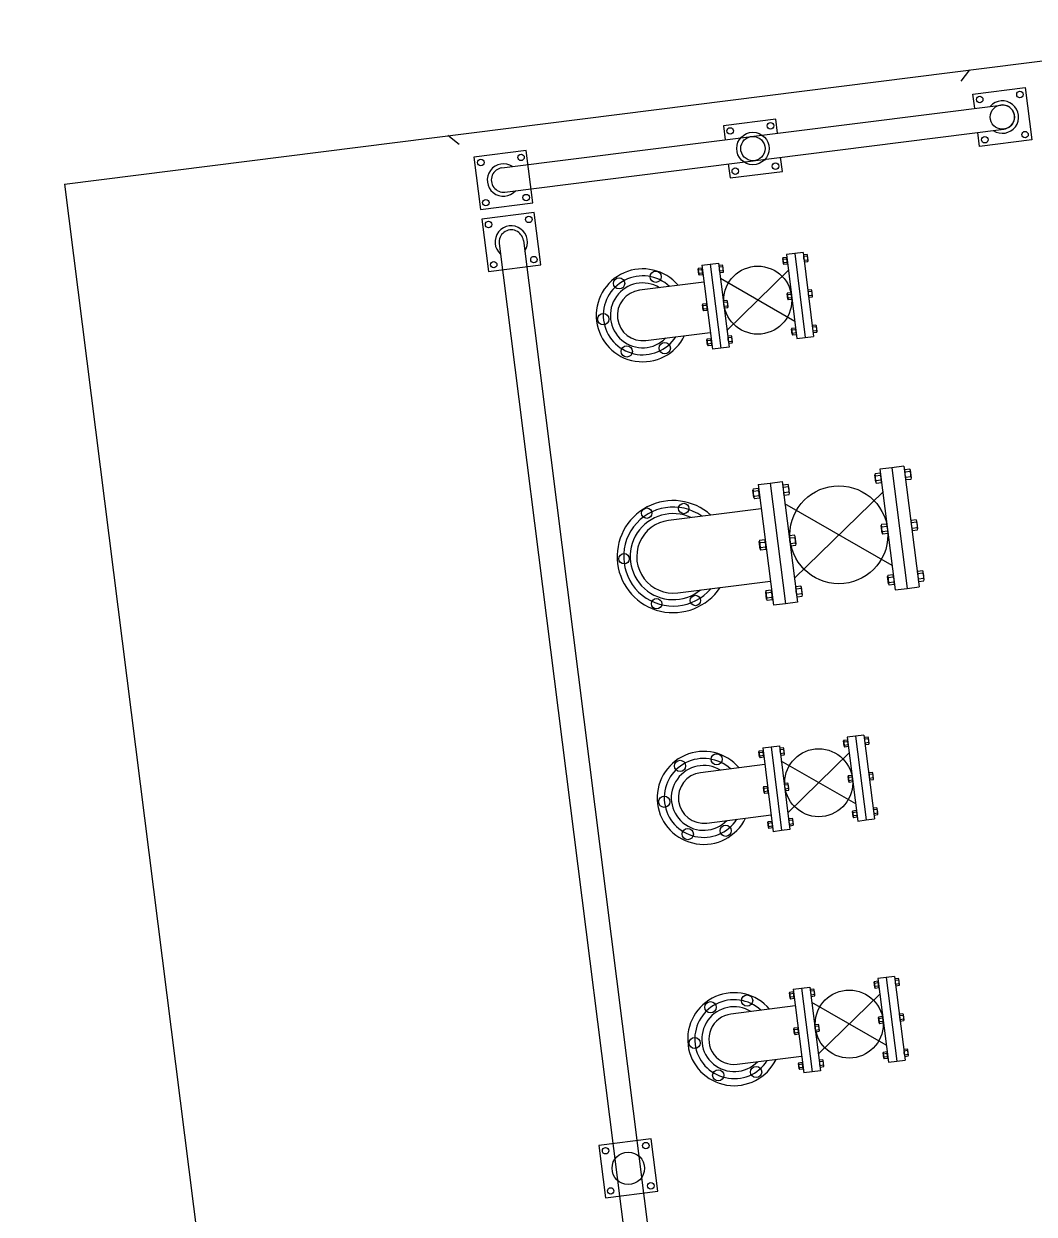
# Model space of a CAD drawing. Header units: inches. Extents: x 2621776591 to 2623670951, y 363331607 to 364354604.
# Drawn here: x 2622184631 to 2622187123, y 363914129 to 363917066 of the extents above; entities that cross this region are included whole.
import ezdxf

# ---------------------------------------------------------------- set-up
doc = ezdxf.new("R2010")
doc.units = ezdxf.units.IN
doc.header["$MEASUREMENT"] = 0
doc.linetypes.add('BORDERX2', pattern=[3.5, 1, -0.5, 1, -0.5, 0, -0.5])
doc.layers.add('CRANE', color=7, linetype='Continuous', true_color=0x7f3f7f)
doc.layers.add('ISLAND', color=7, linetype='Continuous')

# ---------------------------------------------------------------- blocks, each defined once
blk = doc.blocks.new('SERVICE ISLAND PLINTH')
at = {"layer": 'ISLAND'}
for p, q in [((0, 0), (0, 2.750999999698251)), ((0.06076410756213591, 2.380000148899853), (0.1907641075667925, 2.380000148899853)), ((0.06076410756213591, 2.250000149011612), (0.06076410756213591, 2.380000148899853)), ((0.1907641075667925, 2.380000148899853), (0.1907641075667925, 2.250000149011612)), ((0.09576410753652453, 1.075000149197876), (0.09576410753652453, 2.315000148955733)), ((0.1557641075341962, 1.075000149197876), (0.1557641075341962, 2.315000258851796)), ((0.0249999999650754, 2.224999999627471), (0, 2.25)), ((0.09576410753652453, 2.250000149011612), (0.06076410756213591, 2.250000149011612)), ((0.1907641075667925, 2.250000149011612), (0.1557641075341962, 2.250000149011612)), ((0.9586953186662868, 1.979932143818587), (0.9586953186662868, 1.967221650760621)), ((0.9804548405227251, 1.980942747555673), (0.9616664231289178, 1.980942747555673)), ((0.983497801295016, 1.967221650760621), (0.983497801295016, 1.979932143818587)), ((1.085256605409086, 1.979974790476263), (1.085256605409086, 1.967264297418296)), ((1.107016127265524, 1.98098539467901), (1.088227709871717, 1.98098539467901)), ((1.110059088037815, 1.967264297418296), (1.110059088037815, 1.979974790476263)), ((1.211639827408362, 1.979932143818587), (1.211639827408362, 1.967221650760621)), ((1.233399349264801, 1.980942747555673), (1.214610931870993, 1.980942747555673)), ((1.236442310037091, 1.967221650760621), (1.236442310037091, 1.979932143818587)), ((0.9500000000116415, 1.966499185655266), (1.25, 1.966499185655266)), ((0.9500000000116415, 1.966499185655266), (0.9500000000116415, 1.936674935743213)), ((1.25, 1.936674935743213), (1.25, 1.966499185655266)), ((0.9500000000116415, 1.936674935743213), (1.25, 1.936674935743213)), ((0.9500000000116415, 1.936674935743213), (0.9500000000116415, 1.906850686296821)), ((1.25, 1.906850686296821), (1.25, 1.936674935743213)), ((0.9500000000116415, 1.906850686296821), (1.25, 1.906850686296821)), ((0.9586953186662868, 1.8934177281335), (0.9586953186662868, 1.906128221191466)), ((0.9804548405227251, 1.892407123930752), (0.9616664231289178, 1.892407123930752)), ((0.983497801295016, 1.906128221191466), (0.983497801295016, 1.8934177281335)), ((1.085256605409086, 1.893375081010163), (1.085256605409086, 1.90608557453379)), ((1.107016127265524, 1.892364477273077), (1.088227709871717, 1.892364477273077)), ((1.110059088037815, 1.90608557453379), (1.110059088037815, 1.893375081010163)), ((1.211639827408362, 1.8934177281335), (1.211639827408362, 1.906128221191466)), ((1.233399349264801, 1.892407123930752), (1.214610931870993, 1.892407123930752)), ((1.236442310037091, 1.906128221191466), (1.236442310037091, 1.8934177281335)), ((0.4018717490835115, 1.79477362241596), (0.4018717490835115, 1.785946891177446)), ((0.4169825281132944, 1.79547543078661), (0.4039350160746835, 1.79547543078661)), ((0.4190956953098066, 1.785946891177446), (0.4190956953098066, 1.79477362241596)), ((0.4897615315276198, 1.794803238008171), (0.4897615315276198, 1.785976506769657)), ((0.5048723106156103, 1.795505046378821), (0.4918247985187918, 1.795505046378821)), ((0.5069854778121226, 1.785976506769657), (0.5069854778121226, 1.794803238008171)), ((0.5775276579079218, 1.79477362241596), (0.5775276579079218, 1.785946891177446)), ((0.5926384369959123, 1.79547543078661), (0.5795909248990938, 1.79547543078661)), ((0.5947516041924246, 1.785946891177446), (0.5947516041924246, 1.79477362241596)), ((1.601871749036945, 1.79477362241596), (1.601871749036945, 1.785946891177446)), ((1.616982528124936, 1.79547543078661), (1.603935016086325, 1.79547543078661)), ((1.619095695321448, 1.785946891177446), (1.619095695321448, 1.79477362241596)), ((1.689761531539261, 1.794803238008171), (1.689761531539261, 1.785976506769657)), ((1.704872310569044, 1.795505046378821), (1.691824798530433, 1.795505046378821)), ((1.706985477765556, 1.785976506769657), (1.706985477765556, 1.794803238008171)), ((1.777527657919563, 1.79477362241596), (1.777527657919563, 1.785946891177446)), ((1.792638436949346, 1.79547543078661), (1.779590924910735, 1.79547543078661)), ((1.794751604145858, 1.785946891177446), (1.794751604145858, 1.79477362241596)), ((2.20187174907187, 1.79477362241596), (2.20187174907187, 1.785946891177446)), ((2.216982528101653, 1.79547543078661), (2.203935016063042, 1.79547543078661)), ((2.219095695298165, 1.785946891177446), (2.219095695298165, 1.79477362241596)), ((2.289761531515978, 1.794803238008171), (2.289761531515978, 1.785976506769657)), ((2.304872310603969, 1.795505046378821), (2.29182479850715, 1.795505046378821)), ((2.306985477800481, 1.785976506769657), (2.306985477800481, 1.794803238008171)), ((2.37752765789628, 1.79477362241596), (2.37752765789628, 1.785946891177446)), ((2.392638436984271, 1.79547543078661), (2.37959092494566, 1.79547543078661)), ((2.394751604180783, 1.785946891177446), (2.394751604180783, 1.79477362241596)), ((0.3958333333139308, 1.785445179324597), (0.6041666666278616, 1.785445179324597)), ((0.3958333333139308, 1.785445179324597), (0.3958333333139308, 1.764733894728124)), ((0.3958333333139308, 1.764733894728124), (0.6041666666278616, 1.764733894728124)), ((0.3958333333139308, 1.764733894728124), (0.3958333333139308, 1.744022610131651)), ((0.6041666666278616, 1.764733894728124), (0.6041666666278616, 1.785445179324597)), ((0.6041666666278616, 1.744022610131651), (0.6041666666278616, 1.764733894728124)), ((1.595833333325572, 1.785445179324597), (1.804166666639503, 1.785445179324597)), ((1.595833333325572, 1.785445179324597), (1.595833333325572, 1.764733894728124)), ((1.595833333325572, 1.764733894728124), (1.804166666639503, 1.764733894728124)), ((1.595833333325572, 1.764733894728124), (1.595833333325572, 1.744022610131651)), ((1.804166666639503, 1.764733894728124), (1.804166666639503, 1.785445179324597)), ((1.804166666639503, 1.744022610131651), (1.804166666639503, 1.764733894728124)), ((2.195833333302289, 1.785445179324597), (2.404166666674428, 1.785445179324597)), ((2.195833333302289, 1.785445179324597), (2.195833333302289, 1.764733894728124)), ((2.195833333302289, 1.764733894728124), (2.404166666674428, 1.764733894728124)), ((2.195833333302289, 1.764733894728124), (2.195833333302289, 1.744022610131651)), ((2.404166666674428, 1.764733894728124), (2.404166666674428, 1.785445179324597)), ((2.404166666674428, 1.744022610131651), (2.404166666674428, 1.764733894728124)), ((0.09576410753652453, 1.760000176727772), (0.06076410756213591, 1.760000176727772)), ((0.06076410756213591, 1.760000176727772), (0.06076410756213591, 1.630000176373869)), ((0.1907641075667925, 1.760000176727772), (0.1557641075341962, 1.760000176727772)), ((0.1907641075667925, 1.630000176373869), (0.1907641075667925, 1.760000176727772)), ((0.3958333333139308, 1.744022610131651), (0.6041666666278616, 1.744022610131651)), ((0.4018717490835115, 1.734694167040288), (0.4018717490835115, 1.743520898278803)), ((0.4169825281132944, 1.733992358669639), (0.4039350160746835, 1.733992358669639)), ((0.4190956953098066, 1.743520898278803), (0.4190956953098066, 1.734694167040288)), ((0.4897615315276198, 1.734664550982416), (0.4897615315276198, 1.743491282686591)), ((0.5048723106156103, 1.733962742611766), (0.4918247985187918, 1.733962742611766)), ((0.5069854778121226, 1.743491282686591), (0.5069854778121226, 1.734664550982416)), ((0.5775276579079218, 1.734694167040288), (0.5775276579079218, 1.743520898278803)), ((0.5926384369959123, 1.733992358669639), (0.5795909248990938, 1.733992358669639)), ((0.5947516041924246, 1.743520898278803), (0.5947516041924246, 1.734694167040288)), ((1.595833333325572, 1.744022610131651), (1.804166666639503, 1.744022610131651)), ((1.601871749036945, 1.734694167040288), (1.601871749036945, 1.743520898278803)), ((1.616982528124936, 1.733992358669639), (1.603935016086325, 1.733992358669639)), ((1.619095695321448, 1.743520898278803), (1.619095695321448, 1.734694167040288)), ((1.689761531539261, 1.734664550982416), (1.689761531539261, 1.743491282686591)), ((1.704872310569044, 1.733962742611766), (1.691824798530433, 1.733962742611766)), ((1.706985477765556, 1.743491282686591), (1.706985477765556, 1.734664550982416)), ((1.777527657919563, 1.734694167040288), (1.777527657919563, 1.743520898278803)), ((1.792638436949346, 1.733992358669639), (1.779590924910735, 1.733992358669639)), ((1.794751604145858, 1.743520898278803), (1.794751604145858, 1.734694167040288)), ((2.195833333302289, 1.744022610131651), (2.404166666674428, 1.744022610131651)), ((2.20187174907187, 1.734694167040288), (2.20187174907187, 1.743520898278803)), ((2.216982528101653, 1.733992358669639), (2.203935016063042, 1.733992358669639)), ((2.219095695298165, 1.743520898278803), (2.219095695298165, 1.734694167040288)), ((2.289761531515978, 1.734664550982416), (2.289761531515978, 1.743491282686591)), ((2.304872310603969, 1.733962742611766), (2.29182479850715, 1.733962742611766)), ((2.306985477800481, 1.743491282686591), (2.306985477800481, 1.734664550982416)), ((2.37752765789628, 1.734694167040288), (2.37752765789628, 1.743520898278803)), ((2.392638436984271, 1.733992358669639), (2.37959092494566, 1.733992358669639)), ((2.394751604180783, 1.743520898278803), (2.394751604180783, 1.734694167040288)), ((0.9586953186662868, 1.677216008771211), (0.9586953186662868, 1.664505515713245)), ((0.9804548405227251, 1.678226612973958), (0.9616664231289178, 1.678226612973958)), ((0.983497801295016, 1.664505515713245), (0.983497801295016, 1.677216008771211)), ((1.085256605409086, 1.677258655428886), (1.085256605409086, 1.66454816237092)), ((1.107016127265524, 1.678269259631634), (1.088227709871717, 1.678269259631634)), ((1.110059088037815, 1.66454816237092), (1.110059088037815, 1.677258655428886)), ((1.211639827408362, 1.677216008771211), (1.211639827408362, 1.664505515713245)), ((1.233399349264801, 1.678226612973958), (1.214610931870993, 1.678226612973958)), ((1.236442310037091, 1.664505515713245), (1.236442310037091, 1.677216008771211)), ((0.9500000000116415, 1.66378305060789), (1.25, 1.66378305060789)), ((0.9500000000116415, 1.633958801161498), (0.9500000000116415, 1.66378305060789)), ((1.25, 1.66378305060789), (1.25, 1.633958801161498)), ((0.06076410756213591, 1.630000176373869), (0.09576410753652453, 1.630000176373869)), ((0.1557641075341962, 1.630000176373869), (0.1907641075667925, 1.630000176373869)), ((0.9500000000116415, 1.633958801161498), (1.25, 1.633958801161498)), ((0.9500000000116415, 1.604134551249444), (0.9500000000116415, 1.633958801161498)), ((1.25, 1.633958801161498), (1.25, 1.604134551249444)), ((0.9500000000116415, 1.604134551249444), (1.25, 1.604134551249444)), ((0.9586953186662868, 1.590329608879983), (0.9586953186662868, 1.60304010193795)), ((0.9804548405227251, 1.589319004677236), (0.9616664231289178, 1.589319004677236)), ((0.983497801295016, 1.60304010193795), (0.983497801295016, 1.590329608879983)), ((1.08664970099926, 1.590329608879983), (1.08664970099926, 1.60304010193795)), ((1.108409222855698, 1.589319004677236), (1.089620805461891, 1.589319004677236)), ((1.111452183569781, 1.60304010193795), (1.111452183569781, 1.590329608879983)), ((1.211639827408362, 1.590329608879983), (1.211639827408362, 1.60304010193795)), ((1.233399349264801, 1.589319004677236), (1.214610931870993, 1.589319004677236)), ((1.236442310037091, 1.60304010193795), (1.236442310037091, 1.590329608879983)), ((0.3958333333139308, 1.575225641019642), (0.6041666666278616, 1.575225641019642)), ((0.3958333333139308, 1.554514356423169), (0.3958333333139308, 1.575225641019642)), ((0.4018717490835115, 1.584554084111005), (0.4018717490835115, 1.575727352872491)), ((0.4169825281132944, 1.585255892481655), (0.4039350160746835, 1.585255892481655)), ((0.4190956953098066, 1.575727352872491), (0.4190956953098066, 1.584554084111005)), ((0.4897615315276198, 1.584583700168878), (0.4897615315276198, 1.575756968464702)), ((0.5048723106156103, 1.585285508539528), (0.4918247985187918, 1.585285508539528)), ((0.5069854778121226, 1.575756968464702), (0.5069854778121226, 1.584583700168878)), ((0.5775276579079218, 1.584554084111005), (0.5775276579079218, 1.575727352872491)), ((0.5926384369959123, 1.585255892481655), (0.5795909248990938, 1.585255892481655)), ((0.5947516041924246, 1.575727352872491), (0.5947516041924246, 1.584554084111005)), ((0.6041666666278616, 1.575225641019642), (0.6041666666278616, 1.554514356423169)), ((1.595833333325572, 1.575225641019642), (1.804166666639503, 1.575225641019642)), ((1.595833333325572, 1.554514356423169), (1.595833333325572, 1.575225641019642)), ((1.601871749036945, 1.584554084111005), (1.601871749036945, 1.575727352872491)), ((1.616982528124936, 1.585255892481655), (1.603935016086325, 1.585255892481655)), ((1.619095695321448, 1.575727352872491), (1.619095695321448, 1.584554084111005)), ((1.689761531539261, 1.584583700168878), (1.689761531539261, 1.575756968464702)), ((1.704872310569044, 1.585285508539528), (1.691824798530433, 1.585285508539528)), ((1.706985477765556, 1.575756968464702), (1.706985477765556, 1.584583700168878)), ((1.777527657919563, 1.584554084111005), (1.777527657919563, 1.575727352872491)), ((1.792638436949346, 1.585255892481655), (1.779590924910735, 1.585255892481655)), ((1.794751604145858, 1.575727352872491), (1.794751604145858, 1.584554084111005)), ((1.804166666639503, 1.575225641019642), (1.804166666639503, 1.554514356423169)), ((2.195833333302289, 1.575225641019642), (2.404166666674428, 1.575225641019642)), ((2.195833333302289, 1.554514356423169), (2.195833333302289, 1.575225641019642)), ((2.20187174907187, 1.584554084111005), (2.20187174907187, 1.575727352872491)), ((2.216982528101653, 1.585255892481655), (2.203935016063042, 1.585255892481655)), ((2.219095695298165, 1.575727352872491), (2.219095695298165, 1.584554084111005)), ((2.289761531515978, 1.584583700168878), (2.289761531515978, 1.575756968464702)), ((2.304872310603969, 1.585285508539528), (2.29182479850715, 1.585285508539528)), ((2.306985477800481, 1.575756968464702), (2.306985477800481, 1.584583700168878)), ((2.37752765789628, 1.584554084111005), (2.37752765789628, 1.575727352872491)), ((2.392638436984271, 1.585255892481655), (2.37959092494566, 1.585255892481655)), ((2.394751604180783, 1.575727352872491), (2.394751604180783, 1.584554084111005)), ((2.404166666674428, 1.575225641019642), (2.404166666674428, 1.554514356423169)), ((0.3958333333139308, 1.554514356423169), (0.6041666666278616, 1.554514356423169)), ((0.3958333333139308, 1.533803071826696), (0.3958333333139308, 1.554514356423169)), ((0.3958333333139308, 1.533803071826696), (0.6041666666278616, 1.533803071826696)), ((0.4018717490835115, 1.524216306395829), (0.4018717490835115, 1.533043037634343)), ((0.4190956953098066, 1.533043037634343), (0.4190956953098066, 1.524216306395829)), ((0.4907289590337314, 1.524216306395829), (0.4907289590337314, 1.533043037634343)), ((0.5079529052600265, 1.533043037634343), (0.5079529052600265, 1.524216306395829)), ((0.5775276579079218, 1.524216306395829), (0.5775276579079218, 1.533043037634343)), ((0.5947516041924246, 1.533043037634343), (0.5947516041924246, 1.524216306395829)), ((0.6041666666278616, 1.554514356423169), (0.6041666666278616, 1.533803071826696)), ((1.595833333325572, 1.554514356423169), (1.804166666639503, 1.554514356423169)), ((1.595833333325572, 1.533803071826696), (1.595833333325572, 1.554514356423169)), ((1.595833333325572, 1.533803071826696), (1.804166666639503, 1.533803071826696)), ((1.601871749036945, 1.524216306395829), (1.601871749036945, 1.533043037634343)), ((1.619095695321448, 1.533043037634343), (1.619095695321448, 1.524216306395829)), ((1.690728958987165, 1.524216306395829), (1.690728958987165, 1.533043037634343)), ((1.707952905271668, 1.533043037634343), (1.707952905271668, 1.524216306395829)), ((1.777527657919563, 1.524216306395829), (1.777527657919563, 1.533043037634343)), ((1.794751604145858, 1.533043037634343), (1.794751604145858, 1.524216306395829)), ((1.804166666639503, 1.554514356423169), (1.804166666639503, 1.533803071826696)), ((2.195833333302289, 1.554514356423169), (2.404166666674428, 1.554514356423169)), ((2.195833333302289, 1.533803071826696), (2.195833333302289, 1.554514356423169)), ((2.195833333302289, 1.533803071826696), (2.404166666674428, 1.533803071826696)), ((2.20187174907187, 1.524216306395829), (2.20187174907187, 1.533043037634343)), ((2.219095695298165, 1.533043037634343), (2.219095695298165, 1.524216306395829)), ((2.29072895902209, 1.524216306395829), (2.29072895902209, 1.533043037634343)), ((2.307952905248385, 1.533043037634343), (2.307952905248385, 1.524216306395829)), ((2.37752765789628, 1.524216306395829), (2.37752765789628, 1.533043037634343)), ((2.394751604180783, 1.533043037634343), (2.394751604180783, 1.524216306395829)), ((2.404166666674428, 1.554514356423169), (2.404166666674428, 1.533803071826696)), ((0.4169825281132944, 1.523514498025179), (0.4039350160746835, 1.523514498025179)), ((0.5058397380635142, 1.523514498025179), (0.4927922260249034, 1.523514498025179)), ((0.5926384369959123, 1.523514498025179), (0.5795909248990938, 1.523514498025179)), ((1.616982528124936, 1.523514498025179), (1.603935016086325, 1.523514498025179)), ((1.705839738075156, 1.523514498025179), (1.692792226036545, 1.523514498025179)), ((1.792638436949346, 1.523514498025179), (1.779590924910735, 1.523514498025179)), ((2.216982528101653, 1.523514498025179), (2.203935016063042, 1.523514498025179)), ((2.305839738051873, 1.523514498025179), (2.292792226013262, 1.523514498025179)), ((2.392638436984271, 1.523514498025179), (2.37959092494566, 1.523514498025179)), ((0.1907641075667925, 1.140000149141997), (0.06076410756213591, 1.140000149141997)), ((0.06076410756213591, 1.140000149141997), (0.06076410756213591, 1.010000149253756)), ((0.1907641075667925, 1.010000149253756), (0.1907641075667925, 1.140000149141997)), ((0.2149826913373545, 1.140000149141997), (0.2149826913373545, 1.010000149253756)), ((0.3449826913420111, 1.140000149141997), (0.2149826913373545, 1.140000149141997)), ((0.3449826913420111, 1.010000149253756), (0.3449826913420111, 1.140000149141997)), ((2.518315982073545, 1.140000149141997), (2.518315982073545, 1.010000149253756)), ((2.648315982078202, 1.140000149141997), (2.518315982073545, 1.140000149141997)), ((2.648315982078202, 1.010000149253756), (2.648315982078202, 1.140000149141997)), ((0.2799826913396828, 1.105000148992985), (3.719982691342011, 1.105000148992985)), ((0.2799826913396828, 1.045000148937106), (3.719982801238075, 1.045000148937106)), ((0.06076410756213591, 1.010000149253756), (0.1907641075667925, 1.010000149253756)), ((0.2149826913373545, 1.010000149253756), (0.3449826913420111, 1.010000149253756)), ((2.518315982073545, 1.010000149253756), (2.648315982078202, 1.010000149253756)), ((0.02499984140740708, 0.9777050246484578), (-1.586158759891987e-07, 0.95270502474159)), ((0, 0), (5.149999999965075, 0))]:
    blk.add_line(p, q, dxfattribs=at)
for points in [[(0.9646375276497565, 1.979932143818587), (0.9646375276497565, 1.967221650760621)], [(0.9774118797504343, 1.967221650760621), (0.9774118797504343, 1.979932143818587)], [(1.091198814392556, 1.979974790476263), (1.091198814392556, 1.967264297418296)], [(1.103973166493233, 1.967264297418296), (1.103973166493233, 1.979974790476263)], [(1.217582036391832, 1.979932143818587), (1.217582036391832, 1.967221650760621)], [(1.23035638849251, 1.967221650760621), (1.23035638849251, 1.979932143818587)], [(0.9646375276497565, 1.8934177281335), (0.9646375276497565, 1.906128221191466)], [(0.9774118797504343, 1.906128221191466), (0.9774118797504343, 1.8934177281335)], [(1.190325114061125, 1.663644765503705), (1.00525662873406, 1.908176890574396)], [(1.18898404185893, 1.906833293382078), (1.00525662873406, 1.663644765503705)], [(1.091198814392556, 1.893375081010163), (1.091198814392556, 1.90608557453379)], [(1.103973166493233, 1.90608557453379), (1.103973166493233, 1.893375081010163)], [(1.217582036391832, 1.8934177281335), (1.217582036391832, 1.906128221191466)], [(1.23035638849251, 1.906128221191466), (1.23035638849251, 1.8934177281335)], [(0.4059982830658555, 1.79477362241596), (0.4059982830658555, 1.785946891177446)], [(0.4148693609167822, 1.785946891177446), (0.4148693609167822, 1.79477362241596)], [(0.4938880655681714, 1.794803238008171), (0.4938880655681714, 1.785976506769657)], [(0.5027591434190981, 1.785976506769657), (0.5027591434190981, 1.794803238008171)], [(0.5816541919484735, 1.79477362241596), (0.5816541919484735, 1.785946891177446)], [(0.5905252697994001, 1.785946891177446), (0.5905252697994001, 1.79477362241596)], [(1.605998283077497, 1.79477362241596), (1.605998283077497, 1.785946891177446)], [(1.614869360928424, 1.785946891177446), (1.614869360928424, 1.79477362241596)], [(1.693888065521605, 1.794803238008171), (1.693888065521605, 1.785976506769657)], [(1.702759143372532, 1.785976506769657), (1.702759143372532, 1.794803238008171)], [(1.781654191901907, 1.79477362241596), (1.781654191901907, 1.785946891177446)], [(1.790525269811042, 1.785946891177446), (1.790525269811042, 1.79477362241596)], [(2.205998283054214, 1.79477362241596), (2.205998283054214, 1.785946891177446)], [(2.214869360963348, 1.785946891177446), (2.214869360963348, 1.79477362241596)], [(2.29388806555653, 1.794803238008171), (2.29388806555653, 1.785976506769657)], [(2.302759143407457, 1.785976506769657), (2.302759143407457, 1.794803238008171)], [(2.381654191936832, 1.79477362241596), (2.381654191936832, 1.785946891177446)], [(2.390525269787759, 1.785946891177446), (2.390525269787759, 1.79477362241596)], [(0.4059982830658555, 1.734694167040288), (0.4059982830658555, 1.743520898278803)], [(0.4148693609167822, 1.743520898278803), (0.4148693609167822, 1.734694167040288)], [(0.5627257736050524, 1.575129609555006), (0.4342059922055341, 1.744943585246801)], [(0.561794473498594, 1.744010531809181), (0.4342059922055341, 1.575129609555006)], [(0.4938880655681714, 1.734664550982416), (0.4938880655681714, 1.743491282686591)], [(0.5027591434190981, 1.743491282686591), (0.5027591434190981, 1.734664550982416)], [(0.5816541919484735, 1.734694167040288), (0.5816541919484735, 1.743520898278803)], [(0.5905252697994001, 1.743520898278803), (0.5905252697994001, 1.734694167040288)], [(1.605998283077497, 1.734694167040288), (1.605998283077497, 1.743520898278803)], [(1.614869360928424, 1.743520898278803), (1.614869360928424, 1.734694167040288)], [(1.762725773616694, 1.575129609555006), (1.634205992158968, 1.744943585246801)], [(1.761794473510236, 1.744010531809181), (1.634205992158968, 1.575129609555006)], [(1.693888065521605, 1.734664550982416), (1.693888065521605, 1.743491282686591)], [(1.702759143372532, 1.743491282686591), (1.702759143372532, 1.734664550982416)], [(1.781654191901907, 1.734694167040288), (1.781654191901907, 1.743520898278803)], [(1.790525269811042, 1.743520898278803), (1.790525269811042, 1.734694167040288)], [(2.205998283054214, 1.734694167040288), (2.205998283054214, 1.743520898278803)], [(2.214869360963348, 1.743520898278803), (2.214869360963348, 1.734694167040288)], [(2.362725773651619, 1.575129609555006), (2.234205992193893, 1.744943585246801)], [(2.36179447354516, 1.744010531809181), (2.234205992193893, 1.575129609555006)], [(2.29388806555653, 1.734664550982416), (2.29388806555653, 1.743491282686591)], [(2.302759143407457, 1.743491282686591), (2.302759143407457, 1.734664550982416)], [(2.381654191936832, 1.734694167040288), (2.381654191936832, 1.743520898278803)], [(2.390525269787759, 1.743520898278803), (2.390525269787759, 1.734694167040288)], [(0.9646375276497565, 1.677216008771211), (0.9646375276497565, 1.664505515713245)], [(0.9774118797504343, 1.664505515713245), (0.9774118797504343, 1.677216008771211)], [(1.091198814392556, 1.677258655428886), (1.091198814392556, 1.66454816237092)], [(1.103973166493233, 1.66454816237092), (1.103973166493233, 1.677258655428886)], [(1.217582036391832, 1.677216008771211), (1.217582036391832, 1.664505515713245)], [(1.23035638849251, 1.664505515713245), (1.23035638849251, 1.677216008771211)], [(0.9646375276497565, 1.590329608879983), (0.9646375276497565, 1.60304010193795)], [(0.9774118797504343, 1.60304010193795), (0.9774118797504343, 1.590329608879983)], [(1.09259190998273, 1.590329608879983), (1.09259190998273, 1.60304010193795)], [(1.105366262083407, 1.60304010193795), (1.105366262083407, 1.590329608879983)], [(1.217582036391832, 1.590329608879983), (1.217582036391832, 1.60304010193795)], [(1.23035638849251, 1.60304010193795), (1.23035638849251, 1.590329608879983)], [(0.4059982830658555, 1.584554084111005), (0.4059982830658555, 1.575727352872491)], [(0.4148693609167822, 1.575727352872491), (0.4148693609167822, 1.584554084111005)], [(0.4938880655681714, 1.584583700168878), (0.4938880655681714, 1.575756968464702)], [(0.5027591434190981, 1.575756968464702), (0.5027591434190981, 1.584583700168878)], [(0.5816541919484735, 1.584554084111005), (0.5816541919484735, 1.575727352872491)], [(0.5905252697994001, 1.575727352872491), (0.5905252697994001, 1.584554084111005)], [(1.605998283077497, 1.584554084111005), (1.605998283077497, 1.575727352872491)], [(1.614869360928424, 1.575727352872491), (1.614869360928424, 1.584554084111005)], [(1.693888065521605, 1.584583700168878), (1.693888065521605, 1.575756968464702)], [(1.702759143372532, 1.575756968464702), (1.702759143372532, 1.584583700168878)], [(1.781654191901907, 1.584554084111005), (1.781654191901907, 1.575727352872491)], [(1.790525269811042, 1.575727352872491), (1.790525269811042, 1.584554084111005)], [(2.205998283054214, 1.584554084111005), (2.205998283054214, 1.575727352872491)], [(2.214869360963348, 1.575727352872491), (2.214869360963348, 1.584554084111005)], [(2.29388806555653, 1.584583700168878), (2.29388806555653, 1.575756968464702)], [(2.302759143407457, 1.575756968464702), (2.302759143407457, 1.584583700168878)], [(2.381654191936832, 1.584554084111005), (2.381654191936832, 1.575727352872491)], [(2.390525269787759, 1.575727352872491), (2.390525269787759, 1.584554084111005)], [(0.4059982830658555, 1.524216306395829), (0.4059982830658555, 1.533043037634343)], [(0.4148693609167822, 1.533043037634343), (0.4148693609167822, 1.524216306395829)], [(0.4948554930160753, 1.524216306395829), (0.4948554930160753, 1.533043037634343)], [(0.503726570867002, 1.533043037634343), (0.503726570867002, 1.524216306395829)], [(0.5816541919484735, 1.524216306395829), (0.5816541919484735, 1.533043037634343)], [(0.5905252697994001, 1.533043037634343), (0.5905252697994001, 1.524216306395829)], [(1.605998283077497, 1.524216306395829), (1.605998283077497, 1.533043037634343)], [(1.614869360928424, 1.533043037634343), (1.614869360928424, 1.524216306395829)], [(1.694855493027717, 1.524216306395829), (1.694855493027717, 1.533043037634343)], [(1.703726570878644, 1.533043037634343), (1.703726570878644, 1.524216306395829)], [(1.781654191901907, 1.524216306395829), (1.781654191901907, 1.533043037634343)], [(1.790525269811042, 1.533043037634343), (1.790525269811042, 1.524216306395829)], [(2.205998283054214, 1.524216306395829), (2.205998283054214, 1.533043037634343)], [(2.214869360963348, 1.533043037634343), (2.214869360963348, 1.524216306395829)], [(2.294855493004434, 1.524216306395829), (2.294855493004434, 1.533043037634343)], [(2.30372657085536, 1.533043037634343), (2.30372657085536, 1.524216306395829)], [(2.381654191936832, 1.524216306395829), (2.381654191936832, 1.533043037634343)], [(2.390525269787759, 1.533043037634343), (2.390525269787759, 1.524216306395829)]]:
    blk.add_lwpolyline(points, dxfattribs=at)
for points in [[(1.010000000009313, 1.604134551249444), (1.010000000009313, 1.373958800919354, 0.9999999999999999), (1.190000000002328, 1.373958800919354), (1.190000000002328, 1.604134551249444)], [(0.4375, 1.533803071826696), (0.4375, 1.373958800919354, 0.9999999999999999), (0.5625, 1.373958800919354), (0.5625, 1.533803071826696)], [(1.637500000011642, 1.533803071826696), (1.637500000011642, 1.373958800919354, 0.9999999999999999), (1.762500000011642, 1.373958800919354), (1.762500000011642, 1.533803071826696)], [(2.237499999988358, 1.533803071826696), (2.237499999988358, 1.373958800919354, 0.9999999999999999), (2.362499999988358, 1.373958800919354), (2.362499999988358, 1.533803071826696)]]:
    blk.add_lwpolyline(points, format="xyb", dxfattribs=at)
for centre, radius in [((0.07576410757610574, 2.365000149235129), 0.008), ((0.1757641075528227, 2.365000149235129), 0.008), ((0.1257641075644642, 2.315000148955733), 0.03), ((0.07576410757610574, 2.265000149141997), 0.008), ((0.1757641075528227, 2.265000149141997), 0.008), ((1.097709301335271, 1.786018606740981), 0.1208320791773131), ((0.07576410757610574, 1.745000176597387), 0.008), ((0.1257641075644642, 1.695000148843974), 0.04), ((0.1757641075528227, 1.745000176597387), 0.008), ((0.4984092370723374, 1.660111444070935), 0.0839111660953585), ((1.698409237025771, 1.660111444070935), 0.0839111660953585), ((2.298409237060696, 1.660111444070935), 0.0839111660953585), ((0.1257641075644642, 1.695000148843974), 0.03000000000001259), ((0.07576410757610574, 1.645000176504254), 0.008), ((0.1757641075528227, 1.645000176504254), 0.008), ((0.4095168603817001, 1.41762072686106), 0.01387588731672164), ((0.587141506257467, 1.417628488037735), 0.01387588731672164), ((0.9854734450927936, 1.414517793804407), 0.01283775255254907), ((1.214295987447258, 1.414761125575751), 0.01283775255254907), ((1.609516860393342, 1.41762072686106), 0.01387588731672164), ((1.787141506269109, 1.417628488037735), 0.01387588731672164), ((2.209516860370059, 1.41762072686106), 0.01387588731672164), ((2.387141506245825, 1.417628488037735), 0.01387588731672164), ((0.4144392440794036, 1.325978208333254), 0.01387588731672164), ((0.5835444291587919, 1.323824769817293), 0.01387588731672164), ((0.9855239802855067, 1.322513380087912), 0.01283775255254907), ((1.210075527138542, 1.318849642761052), 0.01283775255254907), ((1.614439244091045, 1.325978208333254), 0.01387588731672164), ((1.783544429170433, 1.323824769817293), 0.01387588731672164), ((2.21443924412597, 1.325978208333254), 0.01387588731672164), ((2.383544429205358, 1.323824769817293), 0.01387588731672164), ((0.4971935312496498, 1.276200236752629), 0.01387588731672164), ((1.090112168400083, 1.253122260328382), 0.01283775255254907), ((1.697193531261291, 1.276200236752629), 0.01387588731672164), ((2.297193531238008, 1.276200236752629), 0.01387588731672164), ((0.07576410757610574, 1.125000149011612), 0.008), ((0.1757641075528227, 1.125000149011612), 0.008), ((0.2299826912931167, 1.125000149011612), 0.008), ((0.3299826913280413, 1.125000149011612), 0.008), ((2.533315982087515, 1.125000149011612), 0.008), ((2.633315982064232, 1.125000149011612), 0.008), ((2.583315982075874, 1.075000149197876), 0.04), ((0.07576410757610574, 1.02500014891848), 0.008), ((0.1757641075528227, 1.02500014891848), 0.008), ((0.2299826912931167, 1.02500014891848), 0.008), ((0.3299826913280413, 1.02500014891848), 0.008), ((2.533315982087515, 1.02500014891848), 0.008), ((2.633315982064232, 1.02500014891848), 0.008)]:
    blk.add_circle(centre, radius, dxfattribs=at)
for centre, radius, start, end in [((0.1257641075644642, 2.315000148955733), 0.04, 318.5903765184514, 221.4096234815486), ((0.1257641075644642, 2.315000148955733), 0.03, 359.9998132370149, 180), ((0.9616664231289178, 1.976047759875655), 0.004890388472880139, 52.58819889903305, 127.411801100967), ((0.9710247037000954, 1.96124664414674), 0.01974699756973781, 71.12827666503703, 108.871723334963), ((0.9804548405227251, 1.975853054318577), 0.00508906460395238, 53.27741850175882, 126.7225814982412), ((1.088227709871717, 1.976090406533331), 0.004890388472880139, 52.58819889903305, 127.411801100967), ((1.097585990442894, 1.961289290804416), 0.01974699756973781, 71.12827666503703, 108.871723334963), ((1.107016127265524, 1.975895701441914), 0.00508906460395238, 53.27741850175882, 126.7225814982412), ((1.214610931870993, 1.976047759875655), 0.004890388472880139, 52.58819889903305, 127.411801100967), ((1.223969212442171, 1.96124664414674), 0.01974699756973781, 71.12827666503703, 108.871723334963), ((1.233399349264801, 1.975853054318577), 0.00508906460395238, 53.27741850175882, 126.7225814982412), ((0.9616664231289178, 1.971106034237891), 0.004890388472880139, 232.588198899033, 307.411801100967), ((0.9710247037000954, 1.985907149966806), 0.01974699756973781, 251.128276665037, 288.871723334963), ((0.9804548405227251, 1.97130073979497), 0.00508906460395238, 233.2774185017588, 306.7225814982411), ((1.088227709871717, 1.971148681361228), 0.004890388472880139, 232.588198899033, 307.411801100967), ((1.097585990442894, 1.985949797090143), 0.01974699756973781, 251.128276665037, 288.871723334963), ((1.107016127265524, 1.971343386452645), 0.00508906460395238, 233.2774185017588, 306.7225814982411), ((1.214610931870993, 1.971106034237891), 0.004890388472880139, 232.588198899033, 307.411801100967), ((1.223969212442171, 1.985907149966806), 0.01974699756973781, 251.128276665037, 288.871723334963), ((1.233399349264801, 1.97130073979497), 0.00508906460395238, 233.2774185017588, 306.7225814982411), ((0.9616664231289178, 1.902243837248534), 0.004890388472880139, 52.58819889903305, 127.411801100967), ((0.9616664231289178, 1.897302112076432), 0.004890388472880139, 232.588198899033, 307.411801100967), ((0.9710247037000954, 1.887442721519619), 0.01974699756973781, 71.12827666503703, 108.871723334963), ((0.9710247037000954, 1.912103227805346), 0.01974699756973781, 251.128276665037, 288.871723334963), ((0.9804548405227251, 1.902049132157117), 0.00508906460395238, 53.27741850175882, 126.7225814982412), ((0.9804548405227251, 1.897496817167848), 0.00508906460395238, 233.2774185017588, 306.7225814982411), ((1.088227709871717, 1.902201190590858), 0.004890388472880139, 52.58819889903305, 127.411801100967), ((1.088227709871717, 1.897259464953095), 0.004890388472880139, 232.588198899033, 307.411801100967), ((1.097585990442894, 1.887400074861944), 0.01974699756973781, 71.12827666503703, 108.871723334963), ((1.097585990442894, 1.912060580682009), 0.01974699756973781, 251.128276665037, 288.871723334963), ((1.107016127265524, 1.90200648503378), 0.00508906460395238, 53.27741850175882, 126.7225814982412), ((1.107016127265524, 1.897454170510173), 0.00508906460395238, 233.2774185017588, 306.7225814982411), ((1.214610931870993, 1.902243837248534), 0.004890388472880139, 52.58819889903305, 127.411801100967), ((1.214610931870993, 1.897302112076432), 0.004890388472880139, 232.588198899033, 307.411801100967), ((1.223969212442171, 1.887442721519619), 0.01974699756973781, 71.12827666503703, 108.871723334963), ((1.223969212442171, 1.912103227805346), 0.01974699756973781, 251.128276665037, 288.871723334963), ((1.233399349264801, 1.902049132157117), 0.00508906460395238, 53.27741850175882, 126.7225814982412), ((1.233399349264801, 1.897496817167848), 0.00508906460395238, 233.2774185017588, 306.7225814982411), ((0.4039350160746835, 1.792076133657247), 0.003396103106166852, 52.58819889903305, 127.411801100967), ((0.4104338220204227, 1.781797580886632), 0.01371319275676273, 71.12827666503703, 108.871723334963), ((0.4169825281132944, 1.791940921451896), 0.00353407264163369, 53.27741850175882, 126.7225814982412), ((0.4918247985187918, 1.792105749249458), 0.003396103106166852, 52.58819889903305, 127.411801100967), ((0.4983236044645309, 1.781827196944505), 0.01371319275676273, 71.12827666503703, 108.871723334963), ((0.5048723106156103, 1.791970537509769), 0.00353407264163369, 53.27741850175882, 126.7225814982412), ((0.5795909248990938, 1.792076133657247), 0.003396103106166852, 52.58819889903305, 127.411801100967), ((0.586089730844833, 1.781797580886632), 0.01371319275676273, 71.12827666503703, 108.871723334963), ((0.5926384369959123, 1.791940921451896), 0.00353407264163369, 53.27741850175882, 126.7225814982412), ((1.603935016086325, 1.792076133657247), 0.003396103106166852, 52.58819889903305, 127.411801100967), ((1.610433822032064, 1.781797580886632), 0.01371319275676273, 71.12827666503703, 108.871723334963), ((1.616982528124936, 1.791940921451896), 0.00353407264163369, 53.27741850175882, 126.7225814982412), ((1.691824798530433, 1.792105749249458), 0.003396103106166852, 52.58819889903305, 127.411801100967), ((1.698323604476172, 1.781827196944505), 0.01371319275676273, 71.12827666503703, 108.871723334963), ((1.704872310569044, 1.791970537509769), 0.00353407264163369, 53.27741850175882, 126.7225814982412), ((1.779590924910735, 1.792076133657247), 0.003396103106166852, 52.58819889903305, 127.411801100967), ((1.786089730856474, 1.781797580886632), 0.01371319275676273, 71.12827666503703, 108.871723334963), ((1.792638436949346, 1.791940921451896), 0.00353407264163369, 53.27741850175882, 126.7225814982412), ((2.203935016063042, 1.792076133657247), 0.003396103106166852, 52.58819889903305, 127.411801100967), ((2.210433822008781, 1.781797580886632), 0.01371319275676273, 71.12827666503703, 108.871723334963), ((2.216982528101653, 1.791940921451896), 0.00353407264163369, 53.27741850175882, 126.7225814982412), ((2.29182479850715, 1.792105749249458), 0.003396103106166852, 52.58819889903305, 127.411801100967), ((2.298323604452889, 1.781827196944505), 0.01371319275676273, 71.12827666503703, 108.871723334963), ((2.304872310603969, 1.791970537509769), 0.00353407264163369, 53.27741850175882, 126.7225814982412), ((2.37959092494566, 1.792076133657247), 0.003396103106166852, 52.58819889903305, 127.411801100967), ((2.386089730833191, 1.781797580886632), 0.01371319275676273, 71.12827666503703, 108.871723334963), ((2.392638436984271, 1.791940921451896), 0.00353407264163369, 53.27741850175882, 126.7225814982412), ((0.4039350160746835, 1.788644379936159), 0.003396103106166852, 232.588198899033, 307.411801100967), ((0.4104338220204227, 1.798922932241112), 0.01371319275676273, 251.128276665037, 288.871723334963), ((0.4169825281132944, 1.788779591675848), 0.00353407264163369, 233.2774185017588, 306.7225814982411), ((0.4918247985187918, 1.78867399552837), 0.003396103106166852, 232.588198899033, 307.411801100967), ((0.4983236044645309, 1.798952548298985), 0.01371319275676273, 251.128276665037, 288.871723334963), ((0.5048723106156103, 1.788809207733721), 0.00353407264163369, 233.2774185017588, 306.7225814982411), ((0.5795909248990938, 1.788644379936159), 0.003396103106166852, 232.588198899033, 307.411801100967), ((0.586089730844833, 1.798922932241112), 0.01371319275676273, 251.128276665037, 288.871723334963), ((0.5926384369959123, 1.788779591675848), 0.00353407264163369, 233.2774185017588, 306.7225814982411), ((1.603935016086325, 1.788644379936159), 0.003396103106166852, 232.588198899033, 307.411801100967), ((1.610433822032064, 1.798922932241112), 0.01371319275676273, 251.128276665037, 288.871723334963), ((1.616982528124936, 1.788779591675848), 0.00353407264163369, 233.2774185017588, 306.7225814982411), ((1.691824798530433, 1.78867399552837), 0.003396103106166852, 232.588198899033, 307.411801100967), ((1.698323604476172, 1.798952548298985), 0.01371319275676273, 251.128276665037, 288.871723334963), ((1.704872310569044, 1.788809207733721), 0.00353407264163369, 233.2774185017588, 306.7225814982411), ((1.779590924910735, 1.788644379936159), 0.003396103106166852, 232.588198899033, 307.411801100967), ((1.786089730856474, 1.798922932241112), 0.01371319275676273, 251.128276665037, 288.871723334963), ((1.792638436949346, 1.788779591675848), 0.00353407264163369, 233.2774185017588, 306.7225814982411), ((2.203935016063042, 1.788644379936159), 0.003396103106166852, 232.588198899033, 307.411801100967), ((2.210433822008781, 1.798922932241112), 0.01371319275676273, 251.128276665037, 288.871723334963), ((2.216982528101653, 1.788779591675848), 0.00353407264163369, 233.2774185017588, 306.7225814982411), ((2.29182479850715, 1.78867399552837), 0.003396103106166852, 232.588198899033, 307.411801100967), ((2.298323604452889, 1.798952548298985), 0.01371319275676273, 251.128276665037, 288.871723334963), ((2.304872310603969, 1.788809207733721), 0.00353407264163369, 233.2774185017588, 306.7225814982411), ((2.37959092494566, 1.788644379936159), 0.003396103106166852, 232.588198899033, 307.411801100967), ((2.386089730833191, 1.798922932241112), 0.01371319275676273, 251.128276665037, 288.871723334963), ((2.392638436984271, 1.788779591675848), 0.00353407264163369, 233.2774185017588, 306.7225814982411), ((0.4039350160746835, 1.74082340952009), 0.003396103106166852, 52.58819889903305, 127.411801100967), ((0.4039350160746835, 1.737391655799001), 0.003396103106166852, 232.588198899033, 307.411801100967), ((0.4104338220204227, 1.730544856749475), 0.01371319275676273, 71.12827666503703, 108.871723334963), ((0.4104338220204227, 1.747670208569616), 0.01371319275676273, 251.128276665037, 288.871723334963), ((0.4169825281132944, 1.740688197314739), 0.00353407264163369, 53.27741850175882, 126.7225814982412), ((0.4169825281132944, 1.737526868004352), 0.00353407264163369, 233.2774185017588, 306.7225814982411), ((0.4918247985187918, 1.740793793927878), 0.003396103106166852, 52.58819889903305, 127.411801100967), ((0.4918247985187918, 1.737362039741129), 0.003396103106166852, 232.588198899033, 307.411801100967), ((0.4983236044645309, 1.730515241157264), 0.01371319275676273, 71.12827666503703, 108.871723334963), ((0.4983236044645309, 1.747640592511743), 0.01371319275676273, 251.128276665037, 288.871723334963), ((0.5048723106156103, 1.740658581722528), 0.00353407264163369, 53.27741850175882, 126.7225814982412), ((0.5048723106156103, 1.737497251946479), 0.00353407264163369, 233.2774185017588, 306.7225814982411), ((0.5795909248990938, 1.74082340952009), 0.003396103106166852, 52.58819889903305, 127.411801100967), ((0.5795909248990938, 1.737391655799001), 0.003396103106166852, 232.588198899033, 307.411801100967), ((0.586089730844833, 1.730544856749475), 0.01371319275676273, 71.12827666503703, 108.871723334963), ((0.586089730844833, 1.747670208569616), 0.01371319275676273, 251.128276665037, 288.871723334963), ((0.5926384369959123, 1.740688197314739), 0.00353407264163369, 53.27741850175882, 126.7225814982412), ((0.5926384369959123, 1.737526868004352), 0.00353407264163369, 233.2774185017588, 306.7225814982411), ((1.603935016086325, 1.74082340952009), 0.003396103106166852, 52.58819889903305, 127.411801100967), ((1.603935016086325, 1.737391655799001), 0.003396103106166852, 232.588198899033, 307.411801100967), ((1.610433822032064, 1.730544856749475), 0.01371319275676273, 71.12827666503703, 108.871723334963), ((1.610433822032064, 1.747670208569616), 0.01371319275676273, 251.128276665037, 288.871723334963), ((1.616982528124936, 1.740688197314739), 0.00353407264163369, 53.27741850175882, 126.7225814982412), ((1.616982528124936, 1.737526868004352), 0.00353407264163369, 233.2774185017588, 306.7225814982411), ((1.691824798530433, 1.740793793927878), 0.003396103106166852, 52.58819889903305, 127.411801100967), ((1.691824798530433, 1.737362039741129), 0.003396103106166852, 232.588198899033, 307.411801100967), ((1.698323604476172, 1.730515241157264), 0.01371319275676273, 71.12827666503703, 108.871723334963), ((1.698323604476172, 1.747640592511743), 0.01371319275676273, 251.128276665037, 288.871723334963), ((1.704872310569044, 1.740658581722528), 0.00353407264163369, 53.27741850175882, 126.7225814982412), ((1.704872310569044, 1.737497251946479), 0.00353407264163369, 233.2774185017588, 306.7225814982411), ((1.779590924910735, 1.74082340952009), 0.003396103106166852, 52.58819889903305, 127.411801100967), ((1.779590924910735, 1.737391655799001), 0.003396103106166852, 232.588198899033, 307.411801100967), ((1.786089730856474, 1.730544856749475), 0.01371319275676273, 71.12827666503703, 108.871723334963), ((1.786089730856474, 1.747670208569616), 0.01371319275676273, 251.128276665037, 288.871723334963), ((1.792638436949346, 1.740688197314739), 0.00353407264163369, 53.27741850175882, 126.7225814982412), ((1.792638436949346, 1.737526868004352), 0.00353407264163369, 233.2774185017588, 306.7225814982411), ((2.203935016063042, 1.74082340952009), 0.003396103106166852, 52.58819889903305, 127.411801100967), ((2.203935016063042, 1.737391655799001), 0.003396103106166852, 232.588198899033, 307.411801100967), ((2.210433822008781, 1.730544856749475), 0.01371319275676273, 71.12827666503703, 108.871723334963), ((2.210433822008781, 1.747670208569616), 0.01371319275676273, 251.128276665037, 288.871723334963), ((2.216982528101653, 1.740688197314739), 0.00353407264163369, 53.27741850175882, 126.7225814982412), ((2.216982528101653, 1.737526868004352), 0.00353407264163369, 233.2774185017588, 306.7225814982411), ((2.29182479850715, 1.740793793927878), 0.003396103106166852, 52.58819889903305, 127.411801100967), ((2.29182479850715, 1.737362039741129), 0.003396103106166852, 232.588198899033, 307.411801100967), ((2.298323604452889, 1.730515241157264), 0.01371319275676273, 71.12827666503703, 108.871723334963), ((2.298323604452889, 1.747640592511743), 0.01371319275676273, 251.128276665037, 288.871723334963), ((2.304872310603969, 1.740658581722528), 0.00353407264163369, 53.27741850175882, 126.7225814982412), ((2.304872310603969, 1.737497251946479), 0.00353407264163369, 233.2774185017588, 306.7225814982411), ((2.37959092494566, 1.74082340952009), 0.003396103106166852, 52.58819889903305, 127.411801100967), ((2.37959092494566, 1.737391655799001), 0.003396103106166852, 232.588198899033, 307.411801100967), ((2.386089730833191, 1.730544856749475), 0.01371319275676273, 71.12827666503703, 108.871723334963), ((2.386089730833191, 1.747670208569616), 0.01371319275676273, 251.128276665037, 288.871723334963), ((2.392638436984271, 1.740688197314739), 0.00353407264163369, 53.27741850175882, 126.7225814982412), ((2.392638436984271, 1.737526868004352), 0.00353407264163369, 233.2774185017588, 306.7225814982411), ((0.9616664231289178, 1.673331624828279), 0.004890388472880139, 52.58819889903305, 127.411801100967), ((0.9710247037000954, 1.658530509099364), 0.01974699756973781, 71.12827666503703, 108.871723334963), ((0.9804548405227251, 1.673136919736862), 0.00508906460395238, 53.27741850175882, 126.7225814982412), ((1.088227709871717, 1.673374271951616), 0.004890388472880139, 52.58819889903305, 127.411801100967), ((1.097585990442894, 1.658573156222701), 0.01974699756973781, 71.12827666503703, 108.871723334963), ((1.107016127265524, 1.673179566394538), 0.00508906460395238, 53.27741850175882, 126.7225814982412), ((1.214610931870993, 1.673331624828279), 0.004890388472880139, 52.58819889903305, 127.411801100967), ((1.223969212442171, 1.658530509099364), 0.01974699756973781, 71.12827666503703, 108.871723334963), ((1.233399349264801, 1.673136919736862), 0.00508906460395238, 53.27741850175882, 126.7225814982412), ((0.9616664231289178, 1.668389899656177), 0.004890388472880139, 232.588198899033, 307.411801100967), ((0.9710247037000954, 1.683191015385091), 0.01974699756973781, 251.128276665037, 288.871723334963), ((0.9804548405227251, 1.668584604747593), 0.00508906460395238, 233.2774185017588, 306.7225814982411), ((1.088227709871717, 1.668432546313852), 0.004890388472880139, 232.588198899033, 307.411801100967), ((1.097585990442894, 1.683233662042767), 0.01974699756973781, 251.128276665037, 288.871723334963), ((1.107016127265524, 1.66862725187093), 0.00508906460395238, 233.2774185017588, 306.7225814982411), ((1.214610931870993, 1.668389899656177), 0.004890388472880139, 232.588198899033, 307.411801100967), ((1.223969212442171, 1.683191015385091), 0.01974699756973781, 251.128276665037, 288.871723334963), ((1.233399349264801, 1.668584604747593), 0.00508906460395238, 233.2774185017588, 306.7225814982411), ((0.9616664231289178, 1.599155717995018), 0.004890388472880139, 52.58819889903305, 127.411801100967), ((0.9616664231289178, 1.594213992357254), 0.004890388472880139, 232.588198899033, 307.411801100967), ((0.9710247037000954, 1.584354602266103), 0.01974699756973781, 71.12827666503703, 108.871723334963), ((0.9710247037000954, 1.609015108086169), 0.01974699756973781, 251.128276665037, 288.871723334963), ((0.9804548405227251, 1.598961012903601), 0.00508906460395238, 53.27741850175882, 126.7225814982412), ((0.9804548405227251, 1.594408697914332), 0.00508906460395238, 233.2774185017588, 306.7225814982411), ((1.089620805461891, 1.599155717995018), 0.004890388472880139, 52.58819889903305, 127.411801100967), ((1.089620805461891, 1.594213992357254), 0.004890388472880139, 232.588198899033, 307.411801100967), ((1.098979086033069, 1.584354602266103), 0.01974699756973781, 71.12827666503703, 108.871723334963), ((1.098979086033069, 1.609015108086169), 0.01974699756973781, 251.128276665037, 288.871723334963), ((1.108409222855698, 1.598961012903601), 0.00508906460395238, 53.27741850175882, 126.7225814982412), ((1.108409222855698, 1.594408697914332), 0.00508906460395238, 233.2774185017588, 306.7225814982411), ((1.214610931870993, 1.599155717995018), 0.004890388472880139, 52.58819889903305, 127.411801100967), ((1.214610931870993, 1.594213992357254), 0.004890388472880139, 232.588198899033, 307.411801100967), ((1.223969212442171, 1.584354602266103), 0.01974699756973781, 71.12827666503703, 108.871723334963), ((1.223969212442171, 1.609015108086169), 0.01974699756973781, 251.128276665037, 288.871723334963), ((1.233399349264801, 1.598961012903601), 0.00508906460395238, 53.27741850175882, 126.7225814982412), ((1.233399349264801, 1.594408697914332), 0.00508906460395238, 233.2774185017588, 306.7225814982411), ((0.4039350160746835, 1.581856595352292), 0.003396103106166852, 52.58819889903305, 127.411801100967), ((0.4039350160746835, 1.578424841631204), 0.003396103106166852, 232.588198899033, 307.411801100967), ((0.4104338220204227, 1.571578042581677), 0.01371319275676273, 71.12827666503703, 108.871723334963), ((0.4104338220204227, 1.588703394401819), 0.01371319275676273, 251.128276665037, 288.871723334963), ((0.4169825281132944, 1.581721383146942), 0.00353407264163369, 53.27741850175882, 126.7225814982412), ((0.4169825281132944, 1.578560053836554), 0.00353407264163369, 233.2774185017588, 306.7225814982411), ((0.4918247985187918, 1.581886211410165), 0.003396103106166852, 52.58819889903305, 127.411801100967), ((0.4918247985187918, 1.578454457223415), 0.003396103106166852, 232.588198899033, 307.411801100967), ((0.4983236044645309, 1.57160765863955), 0.01371319275676273, 71.12827666503703, 108.871723334963), ((0.4983236044645309, 1.58873300999403), 0.01371319275676273, 251.128276665037, 288.871723334963), ((0.5048723106156103, 1.581750999204814), 0.00353407264163369, 53.27741850175882, 126.7225814982412), ((0.5048723106156103, 1.578589669428766), 0.00353407264163369, 233.2774185017588, 306.7225814982411), ((0.5795909248990938, 1.581856595352292), 0.003396103106166852, 52.58819889903305, 127.411801100967), ((0.5795909248990938, 1.578424841631204), 0.003396103106166852, 232.588198899033, 307.411801100967), ((0.586089730844833, 1.571578042581677), 0.01371319275676273, 71.12827666503703, 108.871723334963), ((0.586089730844833, 1.588703394401819), 0.01371319275676273, 251.128276665037, 288.871723334963), ((0.5926384369959123, 1.581721383146942), 0.00353407264163369, 53.27741850175882, 126.7225814982412), ((0.5926384369959123, 1.578560053836554), 0.00353407264163369, 233.2774185017588, 306.7225814982411), ((1.603935016086325, 1.581856595352292), 0.003396103106166852, 52.58819889903305, 127.411801100967), ((1.603935016086325, 1.578424841631204), 0.003396103106166852, 232.588198899033, 307.411801100967), ((1.610433822032064, 1.571578042581677), 0.01371319275676273, 71.12827666503703, 108.871723334963), ((1.610433822032064, 1.588703394401819), 0.01371319275676273, 251.128276665037, 288.871723334963), ((1.616982528124936, 1.581721383146942), 0.00353407264163369, 53.27741850175882, 126.7225814982412), ((1.616982528124936, 1.578560053836554), 0.00353407264163369, 233.2774185017588, 306.7225814982411), ((1.691824798530433, 1.581886211410165), 0.003396103106166852, 52.58819889903305, 127.411801100967), ((1.691824798530433, 1.578454457223415), 0.003396103106166852, 232.588198899033, 307.411801100967), ((1.698323604476172, 1.57160765863955), 0.01371319275676273, 71.12827666503703, 108.871723334963), ((1.698323604476172, 1.58873300999403), 0.01371319275676273, 251.128276665037, 288.871723334963), ((1.704872310569044, 1.581750999204814), 0.00353407264163369, 53.27741850175882, 126.7225814982412), ((1.704872310569044, 1.578589669428766), 0.00353407264163369, 233.2774185017588, 306.7225814982411), ((1.779590924910735, 1.581856595352292), 0.003396103106166852, 52.58819889903305, 127.411801100967), ((1.779590924910735, 1.578424841631204), 0.003396103106166852, 232.588198899033, 307.411801100967), ((1.786089730856474, 1.571578042581677), 0.01371319275676273, 71.12827666503703, 108.871723334963), ((1.786089730856474, 1.588703394401819), 0.01371319275676273, 251.128276665037, 288.871723334963), ((1.792638436949346, 1.581721383146942), 0.00353407264163369, 53.27741850175882, 126.7225814982412), ((1.792638436949346, 1.578560053836554), 0.00353407264163369, 233.2774185017588, 306.7225814982411), ((2.203935016063042, 1.581856595352292), 0.003396103106166852, 52.58819889903305, 127.411801100967), ((2.203935016063042, 1.578424841631204), 0.003396103106166852, 232.588198899033, 307.411801100967), ((2.210433822008781, 1.571578042581677), 0.01371319275676273, 71.12827666503703, 108.871723334963), ((2.210433822008781, 1.588703394401819), 0.01371319275676273, 251.128276665037, 288.871723334963), ((2.216982528101653, 1.581721383146942), 0.00353407264163369, 53.27741850175882, 126.7225814982412), ((2.216982528101653, 1.578560053836554), 0.00353407264163369, 233.2774185017588, 306.7225814982411), ((2.29182479850715, 1.581886211410165), 0.003396103106166852, 52.58819889903305, 127.411801100967), ((2.29182479850715, 1.578454457223415), 0.003396103106166852, 232.588198899033, 307.411801100967), ((2.298323604452889, 1.57160765863955), 0.01371319275676273, 71.12827666503703, 108.871723334963), ((2.298323604452889, 1.58873300999403), 0.01371319275676273, 251.128276665037, 288.871723334963), ((2.304872310603969, 1.581750999204814), 0.00353407264163369, 53.27741850175882, 126.7225814982412), ((2.304872310603969, 1.578589669428766), 0.00353407264163369, 233.2774185017588, 306.7225814982411), ((2.37959092494566, 1.581856595352292), 0.003396103106166852, 52.58819889903305, 127.411801100967), ((2.37959092494566, 1.578424841631204), 0.003396103106166852, 232.588198899033, 307.411801100967), ((2.386089730833191, 1.571578042581677), 0.01371319275676273, 71.12827666503703, 108.871723334963), ((2.386089730833191, 1.588703394401819), 0.01371319275676273, 251.128276665037, 288.871723334963), ((2.392638436984271, 1.581721383146942), 0.00353407264163369, 53.27741850175882, 126.7225814982412), ((2.392638436984271, 1.578560053836554), 0.00353407264163369, 233.2774185017588, 306.7225814982411), ((0.4039350160746835, 1.53034554887563), 0.003396103106166852, 52.58819889903305, 127.411801100967), ((0.4104338220204227, 1.520066996105015), 0.01371319275676273, 71.12827666503703, 108.871723334963), ((0.4169825281132944, 1.53021033667028), 0.00353407264163369, 53.27741850175882, 126.7225814982412), ((0.4927922260249034, 1.53034554887563), 0.003396103106166852, 52.58819889903305, 127.411801100967), ((0.4992910319706425, 1.520066996105015), 0.01371319275676273, 71.12827666503703, 108.871723334963), ((0.5058397380635142, 1.53021033667028), 0.00353407264163369, 53.27741850175882, 126.7225814982412), ((0.5795909248990938, 1.53034554887563), 0.003396103106166852, 52.58819889903305, 127.411801100967), ((0.586089730844833, 1.520066996105015), 0.01371319275676273, 71.12827666503703, 108.871723334963), ((0.5926384369959123, 1.53021033667028), 0.00353407264163369, 53.27741850175882, 126.7225814982412), ((1.603935016086325, 1.53034554887563), 0.003396103106166852, 52.58819889903305, 127.411801100967), ((1.610433822032064, 1.520066996105015), 0.01371319275676273, 71.12827666503703, 108.871723334963), ((1.616982528124936, 1.53021033667028), 0.00353407264163369, 53.27741850175882, 126.7225814982412), ((1.692792226036545, 1.53034554887563), 0.003396103106166852, 52.58819889903305, 127.411801100967), ((1.699291031982284, 1.520066996105015), 0.01371319275676273, 71.12827666503703, 108.871723334963), ((1.705839738075156, 1.53021033667028), 0.00353407264163369, 53.27741850175882, 126.7225814982412), ((1.779590924910735, 1.53034554887563), 0.003396103106166852, 52.58819889903305, 127.411801100967), ((1.786089730856474, 1.520066996105015), 0.01371319275676273, 71.12827666503703, 108.871723334963), ((1.792638436949346, 1.53021033667028), 0.00353407264163369, 53.27741850175882, 126.7225814982412), ((2.203935016063042, 1.53034554887563), 0.003396103106166852, 52.58819889903305, 127.411801100967), ((2.210433822008781, 1.520066996105015), 0.01371319275676273, 71.12827666503703, 108.871723334963), ((2.216982528101653, 1.53021033667028), 0.00353407264163369, 53.27741850175882, 126.7225814982412), ((2.292792226013262, 1.53034554887563), 0.003396103106166852, 52.58819889903305, 127.411801100967), ((2.299291031959001, 1.520066996105015), 0.01371319275676273, 71.12827666503703, 108.871723334963), ((2.305839738051873, 1.53021033667028), 0.00353407264163369, 53.27741850175882, 126.7225814982412), ((2.37959092494566, 1.53034554887563), 0.003396103106166852, 52.58819889903305, 127.411801100967), ((2.386089730833191, 1.520066996105015), 0.01371319275676273, 71.12827666503703, 108.871723334963), ((2.392638436984271, 1.53021033667028), 0.00353407264163369, 53.27741850175882, 126.7225814982412), ((0.4039350160746835, 1.526913795154542), 0.003396103106166852, 232.588198899033, 307.411801100967), ((0.4104338220204227, 1.537192347925156), 0.01371319275676273, 251.128276665037, 288.871723334963), ((0.4169825281132944, 1.527049007359892), 0.00353407264163369, 233.2774185017588, 306.7225814982411), ((0.4927922260249034, 1.526913795154542), 0.003396103106166852, 232.588198899033, 307.411801100967), ((0.4992910319706425, 1.537192347925156), 0.01371319275676273, 251.128276665037, 288.871723334963), ((0.5058397380635142, 1.527049007359892), 0.00353407264163369, 233.2774185017588, 306.7225814982411), ((0.5795909248990938, 1.526913795154542), 0.003396103106166852, 232.588198899033, 307.411801100967), ((0.586089730844833, 1.537192347925156), 0.01371319275676273, 251.128276665037, 288.871723334963), ((0.5926384369959123, 1.527049007359892), 0.00353407264163369, 233.2774185017588, 306.7225814982411), ((1.603935016086325, 1.526913795154542), 0.003396103106166852, 232.588198899033, 307.411801100967), ((1.610433822032064, 1.537192347925156), 0.01371319275676273, 251.128276665037, 288.871723334963), ((1.616982528124936, 1.527049007359892), 0.00353407264163369, 233.2774185017588, 306.7225814982411), ((1.692792226036545, 1.526913795154542), 0.003396103106166852, 232.588198899033, 307.411801100967), ((1.699291031982284, 1.537192347925156), 0.01371319275676273, 251.128276665037, 288.871723334963), ((1.705839738075156, 1.527049007359892), 0.00353407264163369, 233.2774185017588, 306.7225814982411), ((1.779590924910735, 1.526913795154542), 0.003396103106166852, 232.588198899033, 307.411801100967), ((1.786089730856474, 1.537192347925156), 0.01371319275676273, 251.128276665037, 288.871723334963), ((1.792638436949346, 1.527049007359892), 0.00353407264163369, 233.2774185017588, 306.7225814982411), ((2.203935016063042, 1.526913795154542), 0.003396103106166852, 232.588198899033, 307.411801100967), ((2.210433822008781, 1.537192347925156), 0.01371319275676273, 251.128276665037, 288.871723334963), ((2.216982528101653, 1.527049007359892), 0.00353407264163369, 233.2774185017588, 306.7225814982411), ((2.292792226013262, 1.526913795154542), 0.003396103106166852, 232.588198899033, 307.411801100967), ((2.299291031959001, 1.537192347925156), 0.01371319275676273, 251.128276665037, 288.871723334963), ((2.305839738051873, 1.527049007359892), 0.00353407264163369, 233.2774185017588, 306.7225814982411), ((2.37959092494566, 1.526913795154542), 0.003396103106166852, 232.588198899033, 307.411801100967), ((2.386089730833191, 1.537192347925156), 0.01371319275676273, 251.128276665037, 288.871723334963), ((2.392638436984271, 1.527049007359892), 0.00353407264163369, 233.2774185017588, 306.7225814982411), ((0.5, 1.373958800919354), 0.1146668791491843, 123.0285663818419, 56.97143361815808), ((1.099999999976717, 1.373958800919354), 0.1382639755332192, 130.6116667475654, 49.38833325243462), ((1.700000000011642, 1.373958800919354), 0.1146668791491843, 123.0285663818419, 56.97143361815808), ((2.299999999988358, 1.373958800919354), 0.1146668791491843, 123.0285663818419, 56.97143361815808), ((0.5, 1.373958800919354), 0.09727791943278986, 129.9776682475803, 50.02233175241975), ((1.099999999976717, 1.373958800919354), 0.1221759836888131, 137.4461680752068, 42.55383192479323), ((1.700000000011642, 1.373958800919354), 0.09727791943278986, 129.9776682475803, 50.02233175241975), ((2.299999999988358, 1.373958800919354), 0.09727791943278986, 129.9776682475803, 50.02233175241975), ((0.5, 1.373958800919354), 0.07988895971639547, 141.4749414494866, 38.52505855051346), ((1.099999999976717, 1.373958800919354), 0.1060879918444071, 148.0329049221797, 31.96709507782029), ((1.700000000011642, 1.373958800919354), 0.07988895971639547, 141.4749414494866, 38.52505855051346), ((2.299999999988358, 1.373958800919354), 0.07988895971639547, 141.4749414494866, 38.52505855051346), ((0.1257641075644642, 1.075000149197876), 0.04, 138.5903765184514, 41.40962348154856), ((0.2799826913396828, 1.075000149197876), 0.04, 48.5903834284668, 311.4096165715331), ((0.2799826913396828, 1.075000149197876), 0.03, 90, 270.0001867629851), ((0.1257641075644642, 1.075000149197876), 0.03, 180, 0.0001867629851168747)]:
    blk.add_arc(centre, radius, start, end, dxfattribs=at)

msp = doc.modelspace()

# ---------------------------------------------------------------- linework, layer by layer
at = {"layer": 'CRANE', "color": 82, "linetype": 'BORDERX2', "true_color": 0x33cc00}
msp.add_circle((2622181319.124473, 363904427.4818222, -2.182787284255018e-08), 61900.01014620055, dxfattribs=at)

# ---------------------------------------------------------------- block references
at = {"layer": 'ISLAND', "xscale": 999.9999999999994, "yscale": 999.9999999999994, "zscale": 999.9999999999994, "rotation": 277.1941779778311}
msp.add_blockref('SERVICE ISLAND PLINTH', (2622184731.65039, 363916670.324219), dxfattribs=at)

doc.saveas('drawing.dxf')
